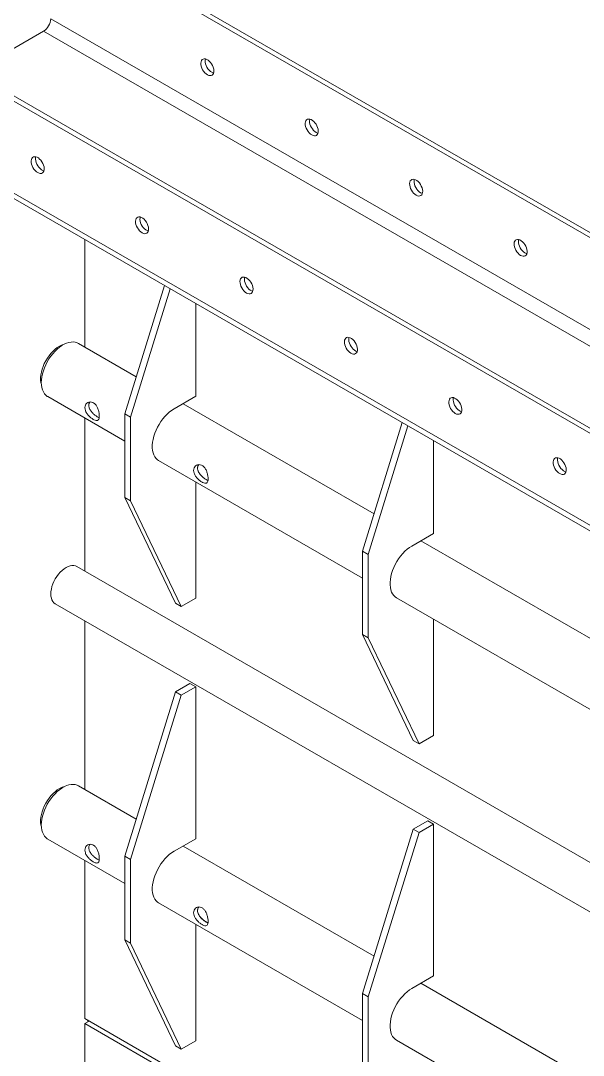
# Model space of a CAD drawing. Header units: millimetres. Extents: x 953 to 17674, y 376 to 6295.
# Drawn here: x 1425 to 1974, y 2798 to 3808 of the extents above; entities that cross this region are included whole.
import ezdxf

# ---------------------------------------------------------------- set-up
doc = ezdxf.new("R2010")
doc.units = ezdxf.units.MM

msp = doc.modelspace()

# ---------------------------------------------------------------- linework, layer by layer
at = {"linetype": 'Continuous', "lineweight": 20}
for p, q in [((1454.53924, 3899.51149), (2778.2431, 3135.35352)), ((1458.78189, 3901.96072), (2782.48575, 3137.80275)), ((2778.2431, 3045.53402), (1454.53924, 3809.692)), ((2612.78012, 3039.83378), (1289.07626, 3803.99175)), ((2617.02275, 3042.28299), (1293.31889, 3806.44097)), ((1447.46818, 3797.44456), (1378.18553, 3757.44854)), ((1447.46818, 3797.44456), (2771.17204, 3033.28659)), ((2612.78012, 2950.01428), (1289.07626, 3714.17225)), ((1292.39065, 3706.84675), (2616.09451, 2942.68878)), ((1487.77326, 3594.05483), (1487.77326, 3489.15515)), ((1565.3407, 3549.27604), (1526.66414, 3423.90638)), ((1570.99754, 3546.01041), (1532.32098, 3420.64075)), ((1595.96059, 3441.04832), (1595.96059, 3531.59961)), ((1537.87125, 3460.23414), (1481.55884, 3492.74261)), ((1451.5613, 3440.77973), (1526.66416, 3397.42378)), ((1574.74739, 3428.8022), (1595.96059, 3441.04832)), ((1769.80228, 3326.34321), (1583.53317, 3433.87408)), ((1487.77326, 3419.87501), (1487.77326, 3270.50959)), ((1532.32098, 3420.64075), (1526.66414, 3423.90638)), ((1526.66414, 3423.90638), (1526.66414, 3342.25228)), ((1532.32098, 3420.64075), (1532.32098, 3338.98666)), ((1797.27172, 3415.38511), (1758.59516, 3290.01545)), ((1802.92854, 3412.1195), (1764.25198, 3286.74984)), ((1827.89159, 3307.1574), (1827.89159, 3397.7087)), ((1559.74863, 3378.32452), (1758.59516, 3263.53286)), ((1595.96059, 3243.8537), (1595.96059, 3357.41979)), ((1532.32098, 3338.98666), (1526.66414, 3342.25228)), ((1526.66414, 3342.25228), (1576.16161, 3238.95525)), ((1532.32098, 3338.98666), (1581.81845, 3235.68962)), ((1806.67839, 3294.91128), (1827.89159, 3307.1574)), ((2001.7333, 3192.45228), (1815.46417, 3299.98316)), ((1764.25198, 3286.74984), (1758.59516, 3290.01545)), ((1758.59516, 3290.01545), (1758.59516, 3208.36135)), ((1764.25198, 3286.74984), (1764.25198, 3205.09574)), ((2530.3121, 2668.66477), (1480.01321, 3274.98941)), ((1581.81845, 3235.68962), (1595.96059, 3243.8537)), ((1791.67963, 3244.4336), (1990.52618, 3129.64193)), ((1458.96494, 3238.52872), (2530.31206, 2620.05319)), ((1581.81845, 3235.68962), (1576.16161, 3238.95525)), ((1827.89159, 3109.96279), (1827.89159, 3223.52888)), ((1487.77326, 3221.89808), (1487.77326, 3057.20504)), ((1764.25198, 3205.09574), (1758.59516, 3208.36135)), ((1758.59516, 3208.36135), (1808.09263, 3105.06432)), ((1764.25198, 3205.09574), (1813.74945, 3101.7987)), ((1576.16161, 3152.40197), (1526.66414, 2991.95627)), ((1590.30375, 3160.56605), (1576.16161, 3152.40197)), ((1581.81845, 3149.13634), (1576.16161, 3152.40197)), ((1595.96059, 3157.30043), (1581.81845, 3149.13634)), ((1595.96059, 3157.30043), (1590.30375, 3160.56605)), ((1595.96059, 3009.09821), (1595.96059, 3157.30043)), ((1581.81845, 3149.13634), (1532.32098, 2988.69065)), ((1813.74945, 3101.7987), (1808.09263, 3105.06432)), ((1813.74945, 3101.7987), (1827.89159, 3109.96279)), ((1537.87125, 3028.28413), (1481.55884, 3060.7926)), ((1822.23477, 3026.67512), (1808.09263, 3018.51104)), ((1827.89159, 3023.40951), (1813.74945, 3015.24542)), ((1827.89159, 3023.40951), (1822.23477, 3026.67512)), ((1827.89159, 2875.20729), (1827.89159, 3023.40951)), ((1808.09263, 3018.51104), (1758.59516, 2858.06534)), ((1813.74945, 3015.24542), (1764.25198, 2854.79973)), ((1813.74945, 3015.24542), (1808.09263, 3018.51104)), ((1451.5613, 3008.82963), (1526.66416, 2965.47367)), ((1574.74739, 2996.85209), (1595.96059, 3009.09821)), ((1769.80228, 2894.3932), (1583.53317, 3001.92407)), ((1532.32098, 2988.69065), (1526.66414, 2991.95627)), ((1526.66414, 2991.95627), (1526.66414, 2910.30222)), ((1487.77326, 2987.9249), (1487.77326, 2833.53181)), ((1532.32098, 2988.69065), (1532.32098, 2907.0366)), ((1559.74863, 2946.37441), (1758.59516, 2831.58275)), ((1595.96059, 2811.90364), (1595.96059, 2925.46968)), ((1532.32098, 2907.0366), (1526.66414, 2910.30222)), ((1526.66414, 2910.30222), (1576.16161, 2807.00519)), ((1532.32098, 2907.0366), (1581.81845, 2803.73956)), ((1806.67839, 2862.96117), (1827.89159, 2875.20729)), ((2001.7333, 2760.50227), (1815.46417, 2868.03315)), ((1764.25198, 2854.79973), (1758.59516, 2858.06534)), ((1758.59516, 2858.06534), (1758.59516, 2776.4113)), ((1764.25198, 2854.79973), (1764.25198, 2773.14568)), ((2530.31208, 2231.68696), (1487.77326, 2833.53181)), ((1492.01659, 2831.0822), (1487.77326, 2828.63258)), ((2530.31208, 2226.78773), (1487.77326, 2828.63258)), ((1487.77326, 2828.63258), (1487.77326, 2625.25498)), ((1490.4726, 2831.97352), (1490.99922, 2830.49486)), ((1581.81845, 2803.73956), (1595.96059, 2811.90364)), ((1791.67963, 2812.48349), (1990.52618, 2697.69182)), ((1581.81845, 2803.73956), (1576.16161, 2807.00519))]:
    msp.add_line(p, q, dxfattribs=at)
at = {"linetype": 'Continuous', "lineweight": 20, "flags": 128}
for points in [[(1607.2743, 3754.9981), (1608.55536, 3754.40905), (1609.78396, 3754.14493), (1610.90983, 3754.21655), (1611.88685, 3754.62115), (1612.67504, 3755.3419), (1613.24212, 3756.34954), (1613.56487, 3757.60267), (1613.63009, 3759.05013), (1613.43511, 3760.63241), (1612.98789, 3762.28497), (1612.30676, 3763.94008), (1611.4196, 3765.52997), (1610.36274, 3766.98956), (1609.17944, 3768.25904), (1607.91813, 3769.2865), (1606.63047, 3770.02985), (1605.36916, 3770.45867), (1604.18586, 3770.5554), (1603.12899, 3770.31604), (1602.24183, 3769.75044), (1601.56071, 3768.88174), (1601.1135, 3767.74553), (1600.91851, 3766.38837), (1600.98373, 3764.86561), (1601.30648, 3763.23984), (1601.87356, 3761.57746), (1602.66174, 3759.94669), (1603.63877, 3758.41404), (1604.76464, 3757.04252), (1605.99324, 3755.88813), (1607.2743, 3754.9981)], [(1605.42723, 3770.44584), (1605.35615, 3770.19476), (1605.16116, 3768.8376), (1605.22638, 3767.31484), (1605.54913, 3765.68907), (1606.11621, 3764.02669), (1606.90439, 3762.39592), (1607.88142, 3760.86327), (1609.00729, 3759.49175), (1610.23589, 3758.33736), (1611.51695, 3757.44733)], [(1611.51695, 3757.44733), (1612.79801, 3756.85828), (1613.36403, 3756.69739)], [(1709.09767, 3696.21672), (1710.37872, 3695.62767), (1711.60733, 3695.36355), (1712.73319, 3695.43517), (1713.71022, 3695.83977), (1714.49841, 3696.56052), (1715.0655, 3697.56815), (1715.38824, 3698.82129), (1715.45346, 3700.26875), (1715.25847, 3701.85104), (1714.81127, 3703.50359), (1714.13013, 3705.1587), (1713.24298, 3706.74858), (1712.18611, 3708.20818), (1711.00281, 3709.47766), (1709.74151, 3710.50511), (1708.45384, 3711.24847), (1707.19253, 3711.67729), (1706.00923, 3711.77402), (1704.95236, 3711.53466), (1704.06521, 3710.96906), (1703.38408, 3710.10036), (1702.93686, 3708.96415), (1702.74188, 3707.60698), (1702.80711, 3706.08423), (1703.12985, 3704.45846), (1703.69693, 3702.79608), (1704.48512, 3701.16531), (1705.46215, 3699.63266), (1706.588, 3698.26114), (1707.81662, 3697.10674), (1709.09767, 3696.21672)], [(1707.25061, 3711.66445), (1707.1795, 3711.41338), (1706.98453, 3710.05621), (1707.04976, 3708.53345), (1707.3725, 3706.90769), (1707.93958, 3705.24531), (1708.72777, 3703.61454), (1709.7048, 3702.08189), (1710.83064, 3700.71037), (1712.05927, 3699.55597), (1713.34032, 3698.66595)], [(1713.34032, 3698.66595), (1714.62137, 3698.0769), (1715.18741, 3697.916)], [(1441.81132, 3659.47836), (1443.09238, 3658.88931), (1444.32098, 3658.62518), (1445.44685, 3658.69681), (1446.42388, 3659.1014), (1447.21206, 3659.82215), (1447.77914, 3660.8298), (1448.10189, 3662.08293), (1448.16711, 3663.53038), (1447.97213, 3665.11267), (1447.52491, 3666.76523), (1446.84378, 3668.42034), (1445.95663, 3670.01022), (1444.89976, 3671.46982), (1443.71646, 3672.7393), (1442.45515, 3673.76675), (1441.16749, 3674.5101), (1439.90618, 3674.93892), (1438.72288, 3675.03566), (1437.66601, 3674.79629), (1436.77885, 3674.2307), (1436.09773, 3673.362), (1435.65052, 3672.22578), (1435.45553, 3670.86862), (1435.52075, 3669.34587), (1435.8435, 3667.72009), (1436.41059, 3666.05771), (1437.19876, 3664.42695), (1438.17579, 3662.8943), (1439.30166, 3661.52277), (1440.53026, 3660.36838), (1441.81132, 3659.47836)], [(1447.90103, 3661.17763), (1446.69778, 3661.59367), (1445.41012, 3662.33702), (1444.14881, 3663.36447), (1442.96551, 3664.63395), (1441.90864, 3666.09355), (1441.02148, 3667.68334), (1440.34036, 3669.33845), (1439.89315, 3670.991), (1439.69816, 3672.57339), (1439.76338, 3674.02075), (1439.96423, 3674.92608)], [(1810.92104, 3637.43534), (1812.20209, 3636.84629), (1813.43072, 3636.58216), (1814.55658, 3636.65378), (1815.53359, 3637.05839), (1816.32178, 3637.77914), (1816.88886, 3638.78678), (1817.21162, 3640.0399), (1817.27683, 3641.48737), (1817.08185, 3643.06965), (1816.63463, 3644.72221), (1815.9535, 3646.37732), (1815.06635, 3647.9672), (1814.00948, 3649.4268), (1812.82616, 3650.69629), (1811.56487, 3651.72373), (1810.2772, 3652.46709), (1809.01592, 3652.8959), (1807.8326, 3652.99264), (1806.77573, 3652.75328), (1805.88858, 3652.18768), (1805.20744, 3651.31898), (1804.76022, 3650.18277), (1804.56525, 3648.8256), (1804.63045, 3647.30286), (1804.95321, 3645.67708), (1805.5203, 3644.0147), (1806.30849, 3642.38393), (1807.28549, 3640.85129), (1808.41136, 3639.47977), (1809.63999, 3638.32536), (1810.92104, 3637.43534)], [(1809.07397, 3652.88307), (1809.00287, 3652.632), (1808.8079, 3651.27483), (1808.8731, 3649.75209), (1809.19586, 3648.12631), (1809.76295, 3646.46393), (1810.55114, 3644.83316), (1811.52814, 3643.30052), (1812.65401, 3641.929), (1813.88263, 3640.77459), (1815.16369, 3639.88457)], [(1815.16369, 3639.88457), (1816.44474, 3639.29552), (1817.01077, 3639.13462)], [(1543.63469, 3600.69698), (1544.91575, 3600.10793), (1546.14435, 3599.8438), (1547.27022, 3599.91543), (1548.24724, 3600.32003), (1549.03543, 3601.04077), (1549.60252, 3602.04841), (1549.92526, 3603.30155), (1549.99048, 3604.749), (1549.79549, 3606.33129), (1549.34829, 3607.98384), (1548.66715, 3609.63896), (1547.78, 3611.22884), (1546.72313, 3612.68844), (1545.53984, 3613.95791), (1544.27853, 3614.98537), (1542.99086, 3615.72872), (1541.72955, 3616.15754), (1540.54626, 3616.25427), (1539.48938, 3616.01491), (1538.60223, 3615.44931), (1537.9211, 3614.58062), (1537.47388, 3613.44441), (1537.27891, 3612.08724), (1537.34413, 3610.56448), (1537.66687, 3608.93871), (1538.23395, 3607.27634), (1539.02214, 3605.64556), (1539.99917, 3604.11291), (1541.12502, 3602.7414), (1542.35364, 3601.587), (1543.63469, 3600.69698)], [(1549.72441, 3602.39625), (1548.52116, 3602.81228), (1547.23349, 3603.55564), (1545.97218, 3604.5831), (1544.78888, 3605.85257), (1543.73201, 3607.31217), (1542.84486, 3608.90195), (1542.16373, 3610.55707), (1541.71651, 3612.20963), (1541.52153, 3613.792), (1541.58676, 3615.23936), (1541.78761, 3616.14469)], [(1912.74441, 3578.65396), (1914.02546, 3578.06491), (1915.25408, 3577.80078), (1916.37995, 3577.8724), (1917.35696, 3578.27701), (1918.14515, 3578.99776), (1918.71223, 3580.0054), (1919.03499, 3581.25852), (1919.10019, 3582.70599), (1918.90522, 3584.28827), (1918.458, 3585.94083), (1917.77687, 3587.59594), (1916.88972, 3589.18583), (1915.83284, 3590.64543), (1914.64957, 3591.91489), (1913.38824, 3592.94235), (1912.10057, 3593.68571), (1910.83929, 3594.11452), (1909.65597, 3594.21126), (1908.5991, 3593.9719), (1907.71195, 3593.4063), (1907.03081, 3592.5376), (1906.58359, 3591.40139), (1906.38862, 3590.04422), (1906.45382, 3588.52148), (1906.77658, 3586.8957), (1907.34367, 3585.23332), (1908.13186, 3583.60255), (1909.1089, 3582.06989), (1910.23473, 3580.69839), (1911.46335, 3579.54399), (1912.74441, 3578.65396)], [(1910.89734, 3594.10169), (1910.82624, 3593.85062), (1910.63127, 3592.49345), (1910.69647, 3590.97071), (1911.01923, 3589.34493), (1911.58632, 3587.68255), (1912.37451, 3586.05178), (1913.35155, 3584.51912), (1914.47738, 3583.14762), (1915.706, 3581.99321), (1916.98706, 3581.10319)], [(1916.98706, 3581.10319), (1918.26811, 3580.51414), (1918.83414, 3580.35324)], [(1645.45806, 3541.9156), (1646.73911, 3541.32655), (1647.96774, 3541.06241), (1649.09361, 3541.13404), (1650.07061, 3541.53865), (1650.8588, 3542.2594), (1651.42589, 3543.26703), (1651.74865, 3544.52016), (1651.81385, 3545.96762), (1651.61888, 3547.5499), (1651.17166, 3549.20246), (1650.49052, 3550.85758), (1649.60337, 3552.44746), (1648.5465, 3553.90706), (1647.36318, 3555.17655), (1646.1019, 3556.20399), (1644.81423, 3556.94734), (1643.55294, 3557.37615), (1642.36962, 3557.47289), (1641.31275, 3557.23353), (1640.4256, 3556.66793), (1639.74447, 3555.79924), (1639.29725, 3554.66303), (1639.10227, 3553.30586), (1639.16748, 3551.78311), (1639.49024, 3550.15734), (1640.05732, 3548.49496), (1640.84551, 3546.86418), (1641.82252, 3545.33155), (1642.94838, 3543.96002), (1644.17701, 3542.80562), (1645.45806, 3541.9156)], [(1651.54777, 3543.61487), (1650.34452, 3544.0309), (1649.05685, 3544.77426), (1647.79557, 3545.8017), (1646.61225, 3547.07119), (1645.55538, 3548.53079), (1644.66823, 3550.12057), (1643.98709, 3551.77569), (1643.53987, 3553.42825), (1643.3449, 3555.01063), (1643.4101, 3556.45799), (1643.61098, 3557.36332)], [(1747.28143, 3483.13422), (1748.56248, 3482.54517), (1749.79111, 3482.28103), (1750.91697, 3482.35266), (1751.89398, 3482.75727), (1752.68217, 3483.47802), (1753.24925, 3484.48565), (1753.57201, 3485.73878), (1753.63722, 3487.18624), (1753.44224, 3488.76852), (1752.99502, 3490.42108), (1752.31389, 3492.0762), (1751.42674, 3493.66608), (1750.36987, 3495.12568), (1749.18659, 3496.39514), (1747.92526, 3497.42261), (1746.63759, 3498.16597), (1745.37631, 3498.59477), (1744.19299, 3498.69151), (1743.13612, 3498.45216), (1742.24897, 3497.88656), (1741.56783, 3497.01786), (1741.12061, 3495.88165), (1740.92564, 3494.52448), (1740.99084, 3493.00173), (1741.3136, 3491.37596), (1741.88069, 3489.71358), (1742.66888, 3488.0828), (1743.64593, 3486.55014), (1744.77175, 3485.17864), (1746.00038, 3484.02424), (1747.28143, 3483.13422)], [(1753.37114, 3484.83349), (1752.16789, 3485.24952), (1750.88022, 3485.99288), (1749.61894, 3487.02032), (1748.43562, 3488.28981), (1747.37875, 3489.74941), (1746.4916, 3491.33919), (1745.81046, 3492.99431), (1745.36324, 3494.64687), (1745.16827, 3496.22925), (1745.23347, 3497.67661), (1745.43434, 3498.58194)], [(1445.42046, 3452.51854), (1445.41212, 3452.54594), (1444.91904, 3454.66353), (1444.67084, 3456.97242), (1444.67084, 3459.44123), (1444.91904, 3462.03669), (1445.41212, 3464.72357), (1446.14333, 3467.46567), (1447.10284, 3470.22578), (1448.27768, 3472.96672), (1449.65192, 3475.65125), (1451.20702, 3478.24328), (1452.92193, 3480.70758), (1454.77344, 3483.01079), (1456.73656, 3485.12194), (1458.78472, 3487.01237), (1460.89017, 3488.6566), (1463.02453, 3490.03221)], [(1481.55884, 3492.74261), (1480.29321, 3493.35925), (1478.46465, 3493.90877), (1476.49651, 3494.14011), (1474.41187, 3494.05033), (1472.23519, 3493.64071), (1469.99199, 3492.91595), (1467.70852, 3491.88449), (1465.4116, 3490.5585), (1463.12817, 3488.95355), (1460.88494, 3487.08835), (1458.70823, 3484.98481), (1456.6236, 3482.66772), (1454.65547, 3480.16402), (1452.82693, 3477.5033), (1451.15939, 3474.71661), (1449.67236, 3471.83663), (1448.38339, 3468.89713), (1447.30746, 3465.93257), (1446.45732, 3462.97775), (1445.84282, 3460.06736), (1445.47121, 3457.23538), (1445.34688, 3454.5151)], [(1445.34688, 3454.5151), (1445.47121, 3451.93838), (1445.84282, 3449.53535), (1446.45732, 3447.33445), (1447.30746, 3445.36119), (1448.38339, 3443.63886), (1449.67236, 3442.18758), (1451.15939, 3441.02448), (1451.5613, 3440.77973)], [(1849.1048, 3424.35284), (1850.38585, 3423.76379), (1851.61447, 3423.49965), (1852.74034, 3423.57128), (1853.71735, 3423.97589), (1854.50554, 3424.69664), (1855.07262, 3425.70427), (1855.39538, 3426.9574), (1855.46058, 3428.40487), (1855.26561, 3429.98715), (1854.81839, 3431.6397), (1854.13726, 3433.29482), (1853.25011, 3434.8847), (1852.19323, 3436.3443), (1851.00996, 3437.61376), (1849.74863, 3438.64123), (1848.46096, 3439.38459), (1847.19968, 3439.81339), (1846.01636, 3439.91014), (1844.95949, 3439.67078), (1844.07234, 3439.10518), (1843.3912, 3438.23648), (1842.94402, 3437.10025), (1842.74901, 3435.7431), (1842.81425, 3434.22033), (1843.13697, 3432.59458), (1843.70406, 3430.9322), (1844.49225, 3429.30143), (1845.46929, 3427.76876), (1846.59516, 3426.39724), (1847.82374, 3425.24286), (1849.1048, 3424.35284)], [(1855.19451, 3426.05211), (1853.99126, 3426.46815), (1852.70359, 3427.2115), (1851.4423, 3428.23895), (1850.25899, 3429.50843), (1849.20211, 3430.96803), (1848.31497, 3432.55781), (1847.63383, 3434.21293), (1847.18665, 3435.86547), (1846.99164, 3437.44787), (1847.05688, 3438.89521), (1847.25771, 3439.80056)], [(1559.74863, 3378.32452), (1558.57948, 3379.11385), (1557.18948, 3380.423), (1556.00528, 3382.01215), (1555.04083, 3383.86259), (1554.30739, 3385.95278), (1553.81364, 3388.25813), (1553.56531, 3390.7516), (1553.56531, 3393.40399), (1553.81364, 3396.18417), (1554.30739, 3399.0596), (1555.04083, 3401.9966), (1556.00528, 3404.96056), (1557.18948, 3407.91696), (1558.57948, 3410.83097), (1560.1591, 3413.66843), (1561.90971, 3416.3962), (1563.81083, 3418.9822), (1565.8402, 3421.39608), (1567.97397, 3423.60964), (1570.18719, 3425.5969), (1572.45384, 3427.33459), (1574.74739, 3428.8022)], [(1950.92817, 3365.57146), (1952.20922, 3364.98241), (1953.43784, 3364.71827), (1954.56371, 3364.7899), (1955.54072, 3365.19451), (1956.3289, 3365.91526), (1956.89599, 3366.92289), (1957.21875, 3368.17602), (1957.28399, 3369.62346), (1957.08898, 3371.20577), (1956.64176, 3372.85833), (1955.96067, 3374.51342), (1955.07348, 3376.10332), (1954.01664, 3377.5629), (1952.83333, 3378.83238), (1951.572, 3379.85985), (1950.28433, 3380.60321), (1949.02304, 3381.03201), (1947.83973, 3381.12876), (1946.78285, 3380.8894), (1945.89571, 3380.3238), (1945.21457, 3379.4551), (1944.76739, 3378.31887), (1944.57238, 3376.96172), (1944.63762, 3375.43895), (1944.96038, 3373.81317), (1945.52743, 3372.15082), (1946.31561, 3370.52005), (1947.29266, 3368.98739), (1948.41853, 3367.61586), (1949.64711, 3366.46148), (1950.92817, 3365.57146)], [(1957.01788, 3367.27073), (1955.81463, 3367.68677), (1954.52696, 3368.43012), (1953.26567, 3369.45757), (1952.08236, 3370.72705), (1951.02548, 3372.18665), (1950.13833, 3373.77643), (1949.4572, 3375.43155), (1949.01002, 3377.08409), (1948.81501, 3378.66649), (1948.88025, 3380.11383), (1949.08108, 3381.01918)], [(1791.67963, 3244.4336), (1790.51048, 3245.22294), (1789.12048, 3246.53209), (1787.93628, 3248.12124), (1786.97183, 3249.97167), (1786.23839, 3252.06186), (1785.74464, 3254.36721), (1785.49631, 3256.86068), (1785.49631, 3259.51308), (1785.74464, 3262.29326), (1786.23839, 3265.16869), (1786.97183, 3268.10568), (1787.93628, 3271.06965), (1789.12048, 3274.02604), (1790.51048, 3276.94006), (1792.0901, 3279.77752), (1793.84071, 3282.50528), (1795.74183, 3285.09129), (1797.7712, 3287.50516), (1799.90497, 3289.71872), (1802.11819, 3291.70599), (1804.38484, 3293.44367), (1806.67839, 3294.91128)], [(1480.01321, 3274.98941), (1478.55025, 3275.62627), (1476.93137, 3275.94087), (1475.18516, 3275.92722), (1473.34149, 3275.58554), (1471.4319, 3274.92177), (1469.48907, 3273.94728), (1467.54625, 3272.67863), (1465.63666, 3271.13764), (1463.79299, 3269.35066), (1462.04676, 3267.34817), (1460.4279, 3265.16447), (1458.96406, 3262.83703), (1457.68031, 3260.40554), (1456.59865, 3257.91171), (1455.73751, 3255.3981), (1455.11167, 3252.90781), (1454.7318, 3250.48339), (1454.60447, 3248.16642), (1454.7318, 3245.99635), (1455.11167, 3244.01052), (1455.73751, 3242.2428), (1456.59865, 3240.72355), (1457.68031, 3239.47848), (1458.96406, 3238.52928), (1458.96494, 3238.52872)], [(1481.55884, 3060.7926), (1480.29321, 3061.40914), (1478.46465, 3061.95876), (1476.49651, 3062.19), (1474.41187, 3062.10032), (1472.23519, 3061.6906), (1469.99199, 3060.96584), (1467.70852, 3059.93438), (1465.4116, 3058.6084), (1463.12817, 3057.00344), (1460.88494, 3055.13824), (1458.70823, 3053.0348), (1456.6236, 3050.71761), (1454.65547, 3048.21401), (1452.82693, 3045.5532), (1451.15939, 3042.76651), (1449.67236, 3039.88652), (1448.38339, 3036.94702), (1447.30746, 3033.98251), (1446.45732, 3031.02774), (1445.84282, 3028.11725), (1445.47121, 3025.28528), (1445.34688, 3022.565)], [(1445.42046, 3020.56848), (1445.41212, 3020.59584), (1444.91904, 3022.71347), (1444.67084, 3025.02236), (1444.67084, 3027.49117), (1444.91904, 3030.08658), (1445.41212, 3032.77356), (1446.14333, 3035.51561), (1447.10284, 3038.27577), (1448.27768, 3041.01661), (1449.65192, 3043.70124), (1451.20702, 3046.29317), (1452.92193, 3048.75747), (1454.77344, 3051.06078), (1456.73656, 3053.17183), (1458.78472, 3055.06236), (1460.89017, 3056.70649), (1463.02453, 3058.0822)], [(1445.34688, 3022.565), (1445.47121, 3019.98827), (1445.84282, 3017.58534), (1446.45732, 3015.38435), (1447.30746, 3013.41113), (1448.38339, 3011.6888), (1449.67236, 3010.23757), (1451.15939, 3009.07442), (1451.5613, 3008.82963)], [(1559.74863, 2946.37441), (1558.57948, 2947.16384), (1557.18948, 2948.47294), (1556.00528, 2950.06204), (1555.04083, 2951.91253), (1554.30739, 2954.00267), (1553.81364, 2956.30802), (1553.56531, 2958.80154), (1553.56531, 2961.45393), (1553.81364, 2964.23411), (1554.30739, 2967.10954), (1555.04083, 2970.04649), (1556.00528, 2973.01055), (1557.18948, 2975.96685), (1558.57948, 2978.88086), (1560.1591, 2981.71842), (1561.90971, 2984.44609), (1563.81083, 2987.0321), (1565.8402, 2989.44607), (1567.97397, 2991.65963), (1570.18719, 2993.64689), (1572.45384, 2995.38448), (1574.74739, 2996.85209)], [(1791.67963, 2812.48349), (1790.51048, 2813.27293), (1789.12048, 2814.58203), (1787.93628, 2816.17113), (1786.97183, 2818.02161), (1786.23839, 2820.11175), (1785.74464, 2822.41711), (1785.49631, 2824.91062), (1785.49631, 2827.56302), (1785.74464, 2830.3432), (1786.23839, 2833.21863), (1786.97183, 2836.15557), (1787.93628, 2839.11963), (1789.12048, 2842.07594), (1790.51048, 2844.98995), (1792.0901, 2847.82751), (1793.84071, 2850.55518), (1795.74183, 2853.14118), (1797.7712, 2855.55515), (1799.90497, 2857.76871), (1802.11819, 2859.75598), (1804.38484, 2861.49356), (1806.67839, 2862.96117)]]:
    msp.add_lwpolyline(points, dxfattribs=at)
at = {"linetype": 'Continuous', "lineweight": 20}
for centre, radius, start, end in [((1439.1869, 3810.39071), 15.36823, 302.60585621, 357.39414364), ((1472.79076, 3473.63739), 19.08322, 103.54175959, 120.78182912), ((1472.78943, 3041.6898), 19.08047, 103.53965769, 120.78212516)]:
    msp.add_arc(centre, radius, start, end, dxfattribs=at)
for points, knots in [([(1487.77328, 3430.02286), (1487.87242, 3430.88564), (1488.07058, 3432.61015), (1489.57305, 3434.53985), (1491.7128, 3435.66873), (1494.25595, 3435.71461), (1496.71457, 3434.58594), (1498.7662, 3432.49179), (1500.33827, 3429.69324), (1501.41065, 3426.44544), (1501.94132, 3423.19289), (1501.93225, 3420.44982), (1501.42268, 3418.48998), (1500.40079, 3417.3957), (1498.80719, 3417.24459), (1496.67284, 3418.03899), (1494.24087, 3419.5973), (1491.80495, 3421.71472), (1489.65667, 3424.29099), (1488.08285, 3427.19081), (1487.87488, 3429.09341), (1487.77328, 3430.02286)], [0, 0, 0, 0, 0.0517211637, 0.1033801393, 0.1566622149, 0.2114482963, 0.2643664796, 0.3148859854, 0.3662419164, 0.420272394, 0.4748115382, 0.5269789343, 0.5776535712, 0.6296803456, 0.6840610362, 0.7382979868, 0.7897493374, 0.8402506318, 0.8929656677, 0.9477124122, 1, 1, 1, 1]), ([(1491.66234, 3432.26797), (1491.7241, 3433.15164), (1491.81059, 3434.38927), (1492.53018, 3435.24596), (1492.73598, 3435.49097)], [0, 0, 0, 0, 0.7140072513, 1, 1, 1, 1]), ([(1501.7576, 3420.21159), (1501.52354, 3420.28391), (1500.67684, 3420.54553), (1498.74809, 3421.79234), (1496.3118, 3423.70245), (1494.00521, 3426.12101), (1492.25259, 3428.92022), (1491.68526, 3431.06303), (1491.66491, 3432.1327), (1491.66234, 3432.26797)], [0, 0, 0, 0, 0.0675574361, 0.2443901594, 0.4137781893, 0.5931727625, 0.7848440964, 0.9727925773, 1, 1, 1, 1]), ([(1593.8393, 3368.79225), (1593.93844, 3369.65503), (1594.1366, 3371.37953), (1595.63906, 3373.30926), (1597.77881, 3374.43814), (1600.32197, 3374.48399), (1602.78059, 3373.35533), (1604.83221, 3371.26119), (1606.40427, 3368.46262), (1607.47668, 3365.21484), (1608.00733, 3361.96228), (1607.99827, 3359.21921), (1607.4887, 3357.25937), (1606.46679, 3356.16511), (1604.8732, 3356.01398), (1602.73885, 3356.80838), (1600.30689, 3358.36669), (1597.87097, 3360.48411), (1595.72269, 3363.06038), (1594.14886, 3365.9602), (1593.94089, 3367.86281), (1593.8393, 3368.79225)], [0, 0, 0, 0, 0.0517211578, 0.1033800174, 0.156662087, 0.2114485915, 0.2643662971, 0.3148860256, 0.3662417539, 0.4202725159, 0.4748115773, 0.5269789674, 0.5776535985, 0.6296805087, 0.6840609984, 0.7382979428, 0.7897492876, 0.8402505761, 0.8929656061, 0.9477124571, 1, 1, 1, 1]), ([(1598.83745, 3374.26082), (1598.54378, 3373.86932), (1597.75329, 3372.8155), (1597.60134, 3370.46203), (1598.32968, 3367.71775), (1599.96794, 3365.03053), (1602.2984, 3362.52371), (1604.90622, 3360.49007), (1606.85351, 3359.26005), (1607.6476, 3359.01362), (1607.81825, 3358.96066)], [0, 0, 0, 0, 0.0866857964, 0.2333351567, 0.3714671024, 0.5117753383, 0.6616430487, 0.8159354382, 0.9604444647, 1, 1, 1, 1]), ([(1597.72836, 3371.03736), (1597.79011, 3371.92104), (1597.8766, 3373.15867), (1598.59619, 3374.01536), (1598.80199, 3374.26037)], [0, 0, 0, 0, 0.7140070998, 1, 1, 1, 1]), ([(1607.8236, 3358.98099), (1607.58955, 3359.05331), (1606.74286, 3359.31492), (1604.81411, 3360.56173), (1602.37782, 3362.47184), (1600.07121, 3364.8904), (1598.31862, 3367.68961), (1597.75124, 3369.83244), (1597.73093, 3370.9021), (1597.72836, 3371.03736)], [0, 0, 0, 0, 0.0675566888, 0.2443886795, 0.4137775504, 0.5931728373, 0.7848438337, 0.9727925843, 1, 1, 1, 1]), ([(1487.77328, 2998.07275), (1487.87243, 2998.93553), (1488.07059, 3000.66005), (1489.57303, 3002.58979), (1491.71279, 3003.71869), (1494.25597, 3003.76446), (1496.71457, 3002.6359), (1498.76619, 3000.54173), (1500.33828, 2997.74317), (1501.41063, 2994.49537), (1501.94133, 2991.24281), (1501.93225, 2988.49975), (1501.42269, 2986.53987), (1500.40078, 2985.4456), (1498.80719, 2985.29446), (1496.67283, 2986.08895), (1494.24088, 2987.64724), (1491.80492, 2989.76461), (1489.65669, 2992.34093), (1488.08286, 2995.24073), (1487.87488, 2997.14332), (1487.77328, 2998.07275)], [0, 0, 0, 0, 0.0517211461, 0.1033809316, 0.1566629891, 0.2114486727, 0.26436691, 0.3148863987, 0.3662423121, 0.4202735023, 0.4748117377, 0.5269791159, 0.5776546261, 0.6296813827, 0.6840620548, 0.738298758, 0.7897500911, 0.8402509941, 0.8929666363, 0.9477133621, 1, 1, 1, 1]), ([(1491.66234, 3000.31786), (1491.72409, 3001.20155), (1491.81058, 3002.4392), (1492.53018, 3003.2959), (1492.73598, 3003.54091)], [0, 0, 0, 0, 0.7140109852, 1, 1, 1, 1]), ([(1501.7576, 2988.26153), (1501.52354, 2988.33385), (1500.67684, 2988.59547), (1498.7481, 2989.84229), (1496.31179, 2991.75233), (1494.00519, 2994.17091), (1492.2526, 2996.97015), (1491.68527, 2999.11295), (1491.66491, 3000.18261), (1491.66234, 3000.31786)], [0, 0, 0, 0, 0.0675575508, 0.2443905745, 0.4137777466, 0.5931726245, 0.7848470074, 0.9727958075, 1, 1, 1, 1]), ([(1593.8393, 2936.84214), (1593.93844, 2937.70492), (1594.13661, 2939.42943), (1595.63904, 2941.35919), (1597.7788, 2942.4881), (1600.32198, 2942.53384), (1602.78058, 2941.40529), (1604.83221, 2939.31113), (1606.40428, 2936.51255), (1607.47667, 2933.26476), (1608.00734, 2930.0122), (1607.99826, 2927.26914), (1607.48871, 2925.30926), (1606.46679, 2924.215), (1604.87321, 2924.06385), (1602.73884, 2924.85834), (1600.3069, 2926.41663), (1597.87094, 2928.534), (1595.7227, 2931.11032), (1594.14886, 2934.01012), (1593.94089, 2935.91271), (1593.8393, 2936.84214)], [0, 0, 0, 0, 0.0517211402, 0.1033808098, 0.1566628612, 0.2114489678, 0.2643667276, 0.3148864389, 0.3662421496, 0.4202736242, 0.4748117768, 0.5269791491, 0.5776546534, 0.6296815458, 0.684062017, 0.7382987141, 0.7897500413, 0.8402509385, 0.8929665746, 0.9477134069, 1, 1, 1, 1]), ([(1598.83745, 2942.31071), (1598.54378, 2941.91921), (1597.7533, 2940.86541), (1597.60134, 2938.51194), (1598.32967, 2935.76767), (1599.96792, 2933.08041), (1602.29843, 2930.57368), (1604.90621, 2928.53986), (1606.85348, 2927.31017), (1607.6476, 2927.06355), (1607.81825, 2927.01056)], [0, 0, 0, 0, 0.086686009, 0.2333331109, 0.3714679431, 0.5117765232, 0.6616429436, 0.8159366247, 0.9604459007, 1, 1, 1, 1]), ([(1597.72836, 2939.08725), (1597.79011, 2939.97095), (1597.87659, 2941.20859), (1598.59619, 2942.0653), (1598.80199, 2942.31031)], [0, 0, 0, 0, 0.7140108337, 1, 1, 1, 1]), ([(1607.8236, 2927.03093), (1607.58955, 2927.10325), (1606.74286, 2927.36486), (1604.81412, 2928.61168), (1602.37781, 2930.52172), (1600.0712, 2932.9403), (1598.31864, 2935.73954), (1597.75125, 2937.88236), (1597.73093, 2938.952), (1597.72836, 2939.08725)], [0, 0, 0, 0, 0.0675568035, 0.2443890947, 0.4137771076, 0.5931726993, 0.7848467447, 0.9727958146, 1, 1, 1, 1])]:
    msp.add_open_spline(points, degree=3, knots=knots, dxfattribs=at)

doc.saveas('drawing.dxf')
